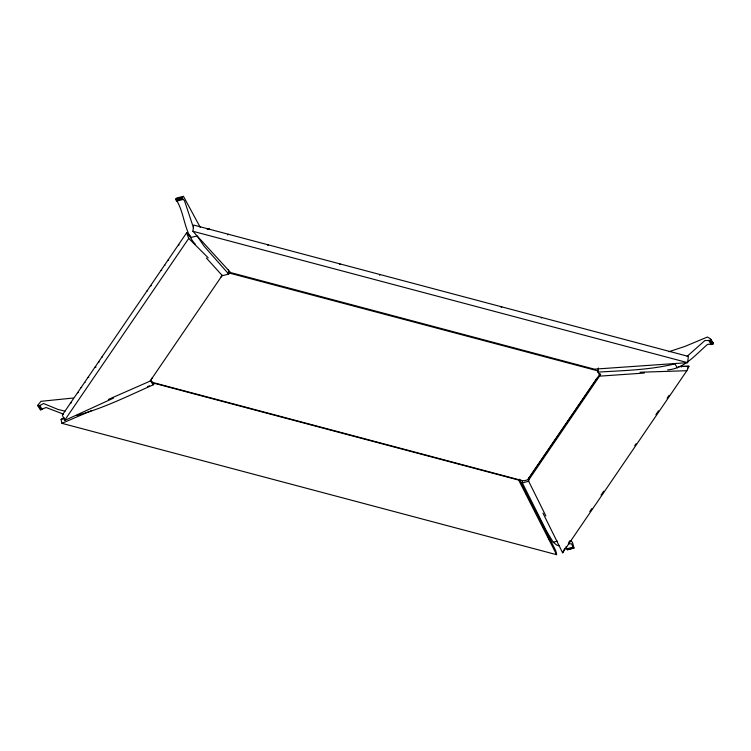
<?xml version="1.0" encoding="UTF-8"?>
<svg xmlns="http://www.w3.org/2000/svg" width="751" height="751" viewBox="0 0 751 751"><rect width="100%" height="100%" fill="white"/><g stroke="black" fill="none" stroke-linecap="round" stroke-linejoin="round"><path stroke-width="1.13" d="M559.467 545.921L556.698 545.057L553.205 542.222L546.259 530.638L522.33 482.893L522.414 481.138M545.864 515.918L528.676 481.269L528.845 477.58M644.311 373.059L600.424 376.091L597.899 372.111L598.369 367.99M192.913 231.289L193.674 225.047L688.357 356.415L687.606 362.658L594.332 369.163L230.613 272.575L192.913 231.289L687.606 362.658M681.664 366.235L681.429 366.957M195.269 244.159C183.704 231.852 184.774 212.111 175.715 199.099L176.804 197.935L183.479 196.396L200.329 227.506M193.448 227.666L184.549 200.892L182.211 198.104L182.23 196.969L183.479 196.396M542.973 513.14L562.63 552.83L564.696 548.371M562.63 552.83L686.865 370.703L688.93 366.244L681.598 366.46M63.572 414.176L46.093 407.511L40.423 409.811L37.55 405.512L41.014 401.316L73.194 398.03M40.498 408.61L40.423 409.811M521.616 484.348L519.72 479.805M526.451 493.05L526.066 493.848L526.658 493.454L521.823 483.935M535.491 511.694L535.51 510.868L534.693 511.187M544.841 529.746L535.707 511.253M549.188 539.415L549.601 538.57L544.973 529.474M152.106 377.988L151.449 379.02A5.229 3.286 -0.4 0 0 153.936 382.785L521.926 480.518A5.21 3.267 -0.4 0 0 524.921 480.584A5.238 3.286 -0.4 0 0 528.075 479.119L596.989 378.185M64.502 420.541L188.736 238.414L186.605 232.838L62.371 414.974L64.502 420.541L113.551 398.105M149.806 381.517L222.343 275.176M529.521 477.345L600.077 373.904M528.113 480.837L600.65 374.496M568.657 542.56L569.981 540.617M589.807 511.553L591.788 508.652M601.044 495.087L603.738 491.145M634.745 445.681L636.069 443.738M655.895 414.683L658.543 410.797M667.123 398.208L669.113 395.308M687.616 368.178L688.93 366.244L678.388 366.591M220.813 277.269L222.014 275.504M687.081 356.378L704.842 340.579L709.789 340.391L710.925 339.452L710.493 338.785L707.423 337.021L685.165 346.333L668.841 351.721M667.639 369.905C684.49 368.572 695.426 354.829 707.358 344.559C709.169 343.47 711.394 345.469 713.103 343.93L713.45 343.432L710.925 339.452M565.925 546.709L567.456 549.77L573.942 547.958L572.515 542.457L571.07 540.814M567.456 549.77L573.942 547.958M189.214 236.246L189.843 235.589M227.619 234.875L228.276 234.303M267.722 245.361L268.229 244.92M339.621 264.465L340.137 264.014M379.462 275.176L380.109 274.631M501.142 307.497L501.79 306.943M541.236 318.002L541.753 317.551M37.55 405.512L39.747 405.559L43.577 403.531L58.043 409.455L65.055 411.182M152.904 383.01L153.157 384.859C127.952 396.021 103.075 408.46 76.349 415.585M519.439 479.251L555.787 550.755L556.613 554.689L61.929 423.32L61.103 419.387L64.314 418.016M61.929 423.32L91.866 410.497M147.478 386.69L149.618 385.779M152.829 384.399L154.959 383.489L518.678 480.077L556.613 554.689M61.103 419.387L64.117 418.1M108.36 399.448L150.632 380.879L153.157 384.859M208.966 229.139L209.914 229.571M175.715 199.099L182.061 197.466M175.865 199.728L182.211 198.104M176.194 200.479L182.54 198.855M176.626 201.108L182.972 199.484M207.201 229.534L209.322 228.999M190.726 237.56L197.072 235.936L204.216 246.309L228.726 274.068L222.38 275.701L206.384 258.034M522.33 482.893L528.676 481.269M553.205 542.222L557.439 541.142M566.714 548.812L573.06 547.188L573.802 548.146M567.136 549.516L573.482 547.892M568.3 543.874L571.549 543.752L573.06 547.188M597.899 372.111C623.64 370.525 649.709 370.046 674.867 363.878L677.383 367.859M178.428 244.892L179.114 244.864M167.98 260.212L168.571 260.193M164.488 265.328L164.967 265.31M161.005 270.435L161.69 270.416M150.547 285.765L151.28 285.737M147.074 290.862L147.665 290.844M101.995 356.941L102.587 356.922M98.512 362.048L99.235 362.02M95.03 367.155L96.015 367.117M88.064 377.368L88.749 377.349M84.572 382.484L85.051 382.466M81.08 387.6L81.671 387.572M77.606 392.698L78.282 392.67M70.632 402.921L71.317 402.893M639.993 372.252L686.865 370.703M679.505 366.526L681.561 366.46M543.18 527.052L543.752 527.089M550.089 540.589L550.877 541.096L549.601 538.57M190.482 236.659L186.605 232.838L191.477 237.701M188.736 238.414L208.234 257.856M548.268 537.284L549.141 538.664M713.018 342.766L713.45 343.432M710.587 339.95L713.103 343.93M709.789 340.391L712.314 344.371M708.737 340.616L711.263 344.596M39.747 405.559L42.272 409.539M38.695 405.878L41.221 409.858M526.658 493.454L531.079 502.166M228.501 269.759L228.726 274.068M227.506 272.773A5.238 3.286 -0.4 0 1 228.511 272.848L596.529 370.525A5.21 3.267 -0.4 0 1 598.228 371.257M599.702 373.491A5.21 3.267 -0.4 0 1 599.326 374.749"/></g></svg>
